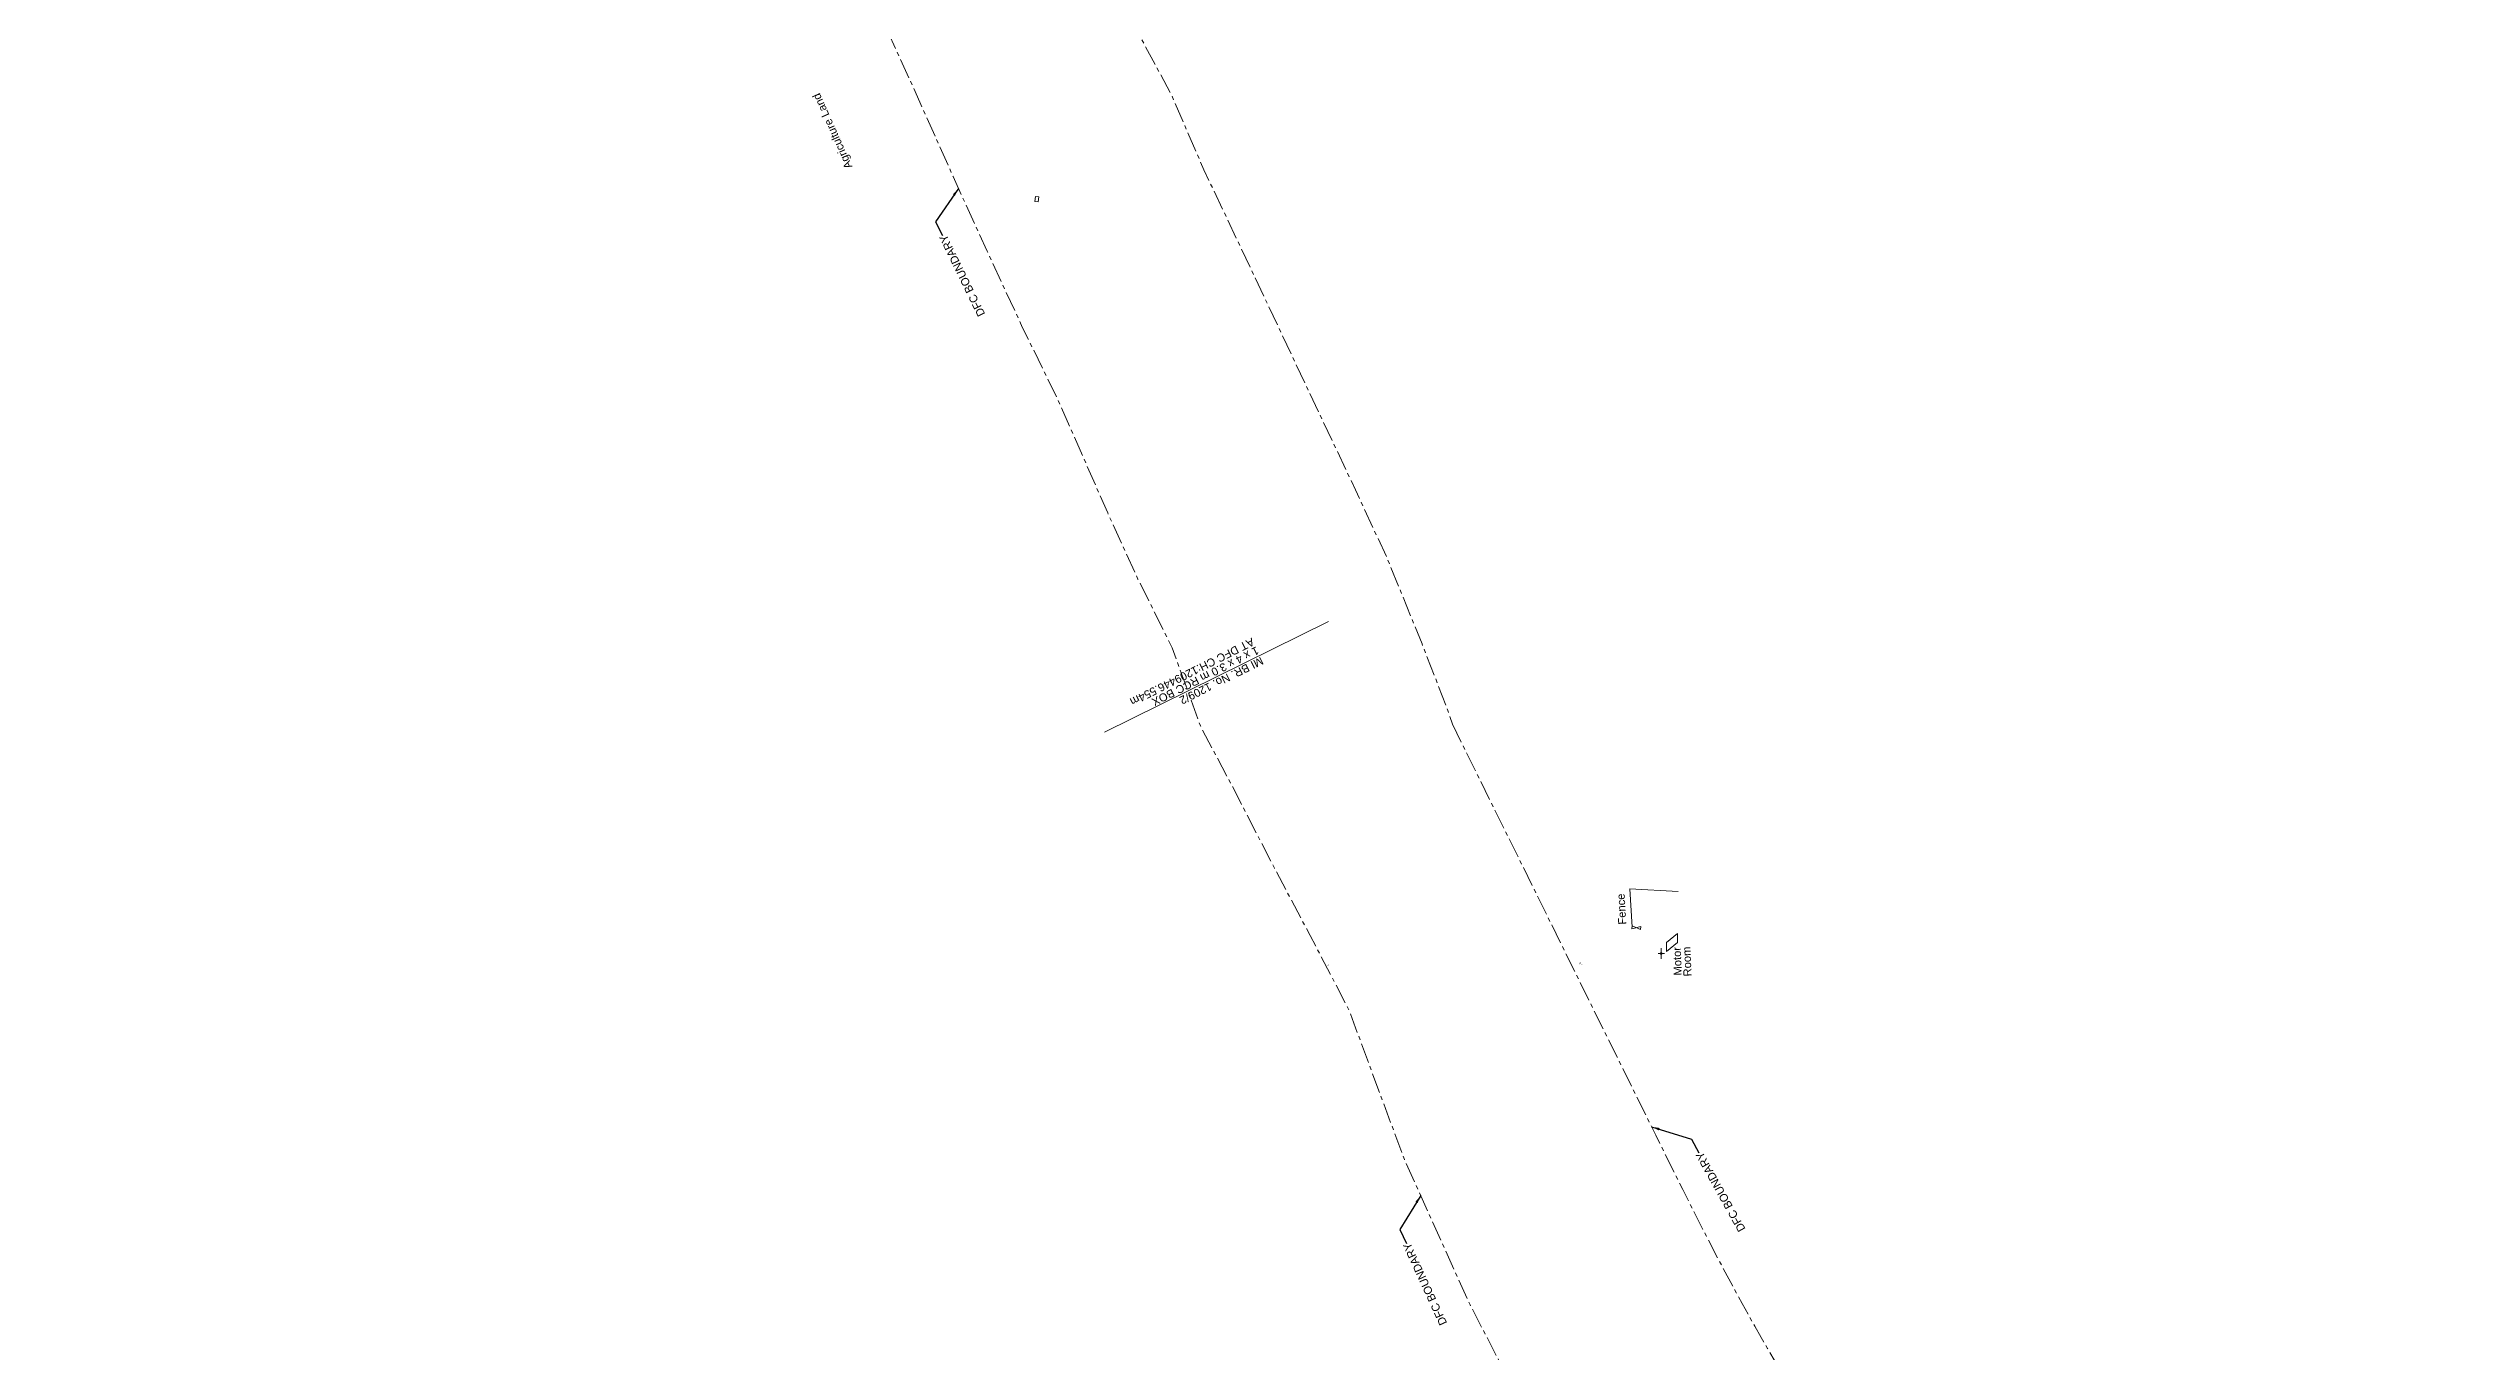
# Model space of a CAD drawing. Header units: metres. Extents: x 628572 to 633121, y 3388024 to 3391117.
# Drawn here: x 628955 to 629705, y 3389980 to 3390387 of the extents above; entities that cross this region are included whole.
import ezdxf
from ezdxf.enums import TextEntityAlignment as Align

# ---------------------------------------------------------------- set-up
doc = ezdxf.new("R2010")
doc.units = ezdxf.units.M
doc.header["$MEASUREMENT"] = 0
doc.linetypes.add('CENTER', pattern=[2, 1.25, -0.25, 0.25, -0.25])
for name, color, linetype, lineweight in [('Bore', 8, 'Continuous', 0), ('BRIDGE DETAILS PLAN', 1, 'Continuous', 0), ('COMMERCIAL_BLD_PUC', 251, 'Continuous', 0), ('DFCC BOUNDARY', 6, 'CENTER', 0), ('Fence', 251, 'FENCELINE1', 0), ('Gate', 251, 'Continuous', 0), ('PIPE_LINE', 7, 'Continuous', 0), ('Side Details', 251, 'Continuous', 0), ('Tank', 7, 'Continuous', 0), ('Text', 251, 'Continuous', 0)]:
    doc.layers.add(name, color=color, linetype=linetype, lineweight=lineweight)
doc.styles.get("Standard").update_dxf_attribs({"font": 'arial.ttf'})
doc.styles.add('Text', font='arial.ttf', dxfattribs={"height": 2})
doc.linetypes.add('FENCELINE1', pattern='A,6.35,-2.54,[133,ltypeshp.shx,S=2.54,R=0,X=-2.54,Y=0],-2.54,25.4', length=36.83)
doc.dimstyles.new('ISO-25', dxfattribs={"dimtxt": 2.5, "dimasz": 2.5, "dimexe": 1.25, "dimexo": 0.625, "dimtad": 1, "dimtxsty": 'Standard', "dimcen": 2.5, "dimadec": 0, "dimazin": 0, "dimtfac": 1, "dimtmove": 0, "dimatfit": 3, "dimfxl": 1, "dimarcsym": 0})

# ---------------------------------------------------------------- blocks, each defined once
blk = doc.blocks.new('BORE')
at = {"ltscale": 0.5}
for q in [(-0.99, 0), (0, 1.64), (0.99, 0), (0, -1.64)]:
    blk.add_line((0, 0), q, dxfattribs=at)
blk.add_circle((0, 0), 0.328, dxfattribs=at)
blk = doc.blocks.new('GT')
at = {"layer": 'Gate'}
for p, q in [((-0.5, -0.5), (-0.5, 0.5)), ((-0.5, 0.5), (0.5, -0.5)), ((0.5, 0.5), (0.5, -0.5))]:
    blk.add_line(p, q, dxfattribs=at)
at = {"layer": 'Gate', "flags": 128}
blk.add_lwpolyline([(0.5, 0.5), (-0.5, -0.5)], dxfattribs=at)

msp = doc.modelspace()

# ---------------------------------------------------------------- linework, layer by layer
at = {"layer": 'BRIDGE DETAILS PLAN', "color": 10, "lineweight": 13, "flags": 128}
msp.add_lwpolyline([(629285.49, 3390173.42), (629355.56, 3390208.08)], dxfattribs=at)
at = {"layer": 'COMMERCIAL_BLD_PUC', "linetype": 'Continuous', "flags": 128}
msp.add_lwpolyline([(629464.58, 3390107.68), (629464.62, 3390110.48), (629461.14, 3390107.68), (629461.1, 3390104.88), (629464.58, 3390107.68)], close=True, dxfattribs=at)
at = {"layer": 'DFCC BOUNDARY', "ltscale": 5, "flags": 128}
for points in [[(632010.76, 3390041.44, 0.03442), (631982.04, 3390082.66), (631954.44, 3390118.08), (631922.85, 3390152.49), (631888.23, 3390186.42), (631850.33, 3390219.58), (631828.74, 3390233.56), (631812.94, 3390243.47), (631768.97, 3390270.7), (631744.72, 3390285.61), (631714.71, 3390306.96), (631715.71, 3390311.83), (631688.4, 3390315.25), (631652.85, 3390325.44), (631600.46, 3390339.24), (631546.82, 3390351.25), (631506.59, 3390357.48), (631456.87, 3390359.24), (631406.68, 3390355.99), (631355.79, 3390351.48), (631315.98, 3390344.52), (631272.46, 3390335.04), (631224.59, 3390318.86), (631179.85, 3390301.17), (631137.91, 3390281.13), (631096.41, 3390256.13), (631060.3, 3390228.67), (631020.83, 3390197.37), (630985.42, 3390169.36), (630916.1, 3390101.73), (630878.17, 3390064.55), (630840.45, 3390028.75), (630807.55, 3389995.17), (630773.62, 3389959.26), (630737.88, 3389923.8), (630717.31, 3389899.03), (630685.03, 3389871.14), (630648.51, 3389827.53), (630585.34, 3389778.7), (630551.08, 3389750.02), (630518.3, 3389723.41), (630488.86, 3389702.46), (630383.62, 3389652.7), (630303.04, 3389618.51), (630249.78, 3389610.06), (630182.21, 3389603.79), (630150.9, 3389596.66), (630085.52, 3389590.64), (630054.51, 3389591.94), (630017.49, 3389596.7), (629879.58, 3389628.87), (629848.68, 3389646.13), (629811.33, 3389654.54), (629780.73, 3389661.6), (629751.82, 3389677.8), (629651.6, 3389677.73), (629608.17, 3389733.18), (629531.39, 3389831.85), (629514.59, 3389854.15), (629500.66, 3389871.53), (629485.26, 3389891.81), (629454.85, 3389931.12), (629439.26, 3389950.83), (629420.8, 3389953.6), (629411.46, 3389971.87), (629399.77, 3389994.43), (629379.24, 3390039.87), (629370.66, 3390063.02), (629361.91, 3390086.65), (629349.8, 3390109.88), (629338.61, 3390130.98), (629327.07, 3390153.46), (629315.5, 3390175.4), (629306.68, 3390199.83), (629295.99, 3390221.33), (629286.54, 3390242.05), (629270.67, 3390277.99), (629259.84, 3390300.09), (629248.84, 3390323.81), (629238.2, 3390347.19), (629227.85, 3390370.37), (629217.99, 3390391.94), (629207.47, 3390414.78), (629177.02, 3390483.73), (629157.93, 3390529.57), (629148.13, 3390553.02), (629111.52, 3390617.22), (629091.99, 3390639.03), (629073.63, 3390659.38), (629057.11, 3390679.38), (629042.81, 3390701.36), (629027.13, 3390721.75), (628993.79, 3390758.76), (628993.79, 3390758.76), (628993.79, 3390758.76), (628955.39, 3390792.72)], [(629394.25, 3390175.92), (629457.77, 3390047.51), (629466.23, 3390030.48), (629473.53, 3390016.06), (629478.46, 3390006.59), (629483.5, 3389997.17), (629484.76, 3389994.88, 0.023624), (629518.59, 3389939.64), (629527.73, 3389934.76), (629560.21, 3389908.64), (629570.27, 3389894.1), (629579.92, 3389880.19), (629595.44, 3389859.88), (629611.25, 3389840.98), (629664.46, 3389803.46), (629716.69, 3389778.11), (629738.02, 3389764.9), (629759.47, 3389752.07), (629803.74, 3389747.6), (629806.32, 3389730.4), (629825.88, 3389723.99), (629850.64, 3389722.48), (629850.69, 3389716.15), (629882.34, 3389710.69), (629917.07, 3389700.16), (629984.16, 3389683.4), (630017.06, 3389678.97), (630052.02, 3389673.34), (630147.57, 3389673.31), (630183.85, 3389677.5), (630220.42, 3389682.01), (630250.92, 3389687.78), (630280.24, 3389694.88), (630303.94, 3389699.43), (630340.02, 3389711.79), (630361.76, 3389722.79), (630387.26, 3389735.63), (630426.71, 3389755.26), (630461.83, 3389772.4), (630491.56, 3389792.94), (630518.45, 3389811.39), (630535.97, 3389829.88), (630552.73, 3389847.17), (630576.32, 3389871.84), (630612.94, 3389913.48), (630621.29, 3389908.31), (630681.08, 3389980.77), (630716.1, 3390014.24), (630751.16, 3390051.99), (630789.28, 3390090.5), (630824.63, 3390124.79), (630859.15, 3390158.33), (630894.43, 3390194.62), (630934.17, 3390231.02), (630972.84, 3390261.26), (631011.2, 3390291.9), (631058.36, 3390326.21), (631103.28, 3390352.42), (631151.06, 3390376.07)]]:
    msp.add_lwpolyline(points, format="xyb", dxfattribs=at)
msp.add_lwpolyline([(629106.01, 3390757.67), (629119.97, 3390736.9), (629135.5, 3390716.31), (629150.56, 3390696.13), (629163.67, 3390673.68), (629176.26, 3390652.2), (629189.01, 3390628.6), (629200.85, 3390606.3), (629228.15, 3390512.07), (629242.12, 3390491.38), (629281.58, 3390418.9), (629306.49, 3390372.58), (629316.6, 3390349.23), (629363.98, 3390249.19), (629373.8, 3390227.97), (629384.75, 3390201.08), (629392.87, 3390180.2), (629394.25, 3390175.92)], dxfattribs=at)
at = {"layer": 'Fence', "linetype": 'Continuous', "flags": 128}
msp.add_lwpolyline([(629464.83, 3390123.67), (629449.69, 3390124.45), (629450.37, 3390112.47)], dxfattribs=at)
at = {"layer": 'Tank', "linetype": 'Continuous', "flags": 128}
msp.add_lwpolyline([(629263.95, 3390340.93), (629263.75, 3390339.35), (629264.83, 3390339.23), (629265.03, 3390340.8), (629263.95, 3390340.93)], close=True, dxfattribs=at)

# ---------------------------------------------------------------- block references
at = {"layer": 'Bore', "linetype": 'Continuous'}
msp.add_blockref('BORE', (629459.51, 3390104.29), dxfattribs=at)
at = {"layer": 'Gate', "linetype": 'Continuous', "xscale": 2.713104679195064, "zscale": 1.647150472541918, "rotation": 355}
msp.add_blockref('GT', (629451.72, 3390112.34), dxfattribs=at)

# ---------------------------------------------------------------- texts
at = {"layer": 'BRIDGE DETAILS PLAN', "color": 10}
for s, p in [('AT DFC CH:1209446.554m', (629331.55, 3390203.04)), ('1 x 4 x 3.0 m RCC BOX', (629332.99, 3390200.32)), ('MI BR. No. 1209/2', (629334.37, 3390197.13))]:
    msp.add_text(s, height=2.5, rotation=206.61652, dxfattribs=at).set_placement(p)
at = {"layer": 'DFCC BOUNDARY', "linetype": 'Continuous', "ltscale": 5}
for rotation, p in [(115.99555, (629234.94, 3390328.72)), (119.07301, (629471.24, 3390041.97)), (114.62529, (629379.86, 3390013.63))]:
    msp.add_text('DFC BOUNDARY', height=2.5, rotation=rotation, dxfattribs=at).set_placement(p, align=Align.MIDDLE_RIGHT)
at = {"layer": 'PIPE_LINE'}
for p in [(629433.99, 3390100.9), (629355.09, 3390100.42)]:
    msp.add_text('PL', height=0.5, dxfattribs=at).set_placement(p)
at = {"layer": 'Side Details'}
msp.add_text('Agriculture Land', height=2.5, rotation=113.95675, dxfattribs=at).set_placement((629206.81, 3390350.21))
at = {"layer": 'Text'}
msp.add_text('Fence', height=2.5, rotation=93.22801, dxfattribs=at).set_placement((629448.59, 3390113.37))
at = {"layer": 'Text', "style": 'Text'}
for s, p in [('Motor', (629465.94, 3390097.43)), ('Room', (629468.98, 3390097.14))]:
    msp.add_text(s, height=2.5, rotation=92.26684, dxfattribs=at).set_placement(p)

# ---------------------------------------------------------------- leaders
at = {"layer": 'DFCC BOUNDARY', "linetype": 'Continuous', "lineweight": 0, "ltscale": 5}
for points in [[(629239.91, 3390343.42), (629232.68, 3390332.98), (629234.94, 3390328.72)], [(629456.5, 3390050.09), (629468.91, 3390046.2), (629471.24, 3390041.97)], [(629384.34, 3390028.59), (629377.86, 3390018.03), (629379.86, 3390013.63)]]:
    msp.add_leader(points, dimstyle='ISO-25', override={"dimtxt": 3, "dimtad": 0, "dimdec": 3, "dimzin": 2, "dimtdec": 3}, dxfattribs=at)

doc.saveas('drawing.dxf')
